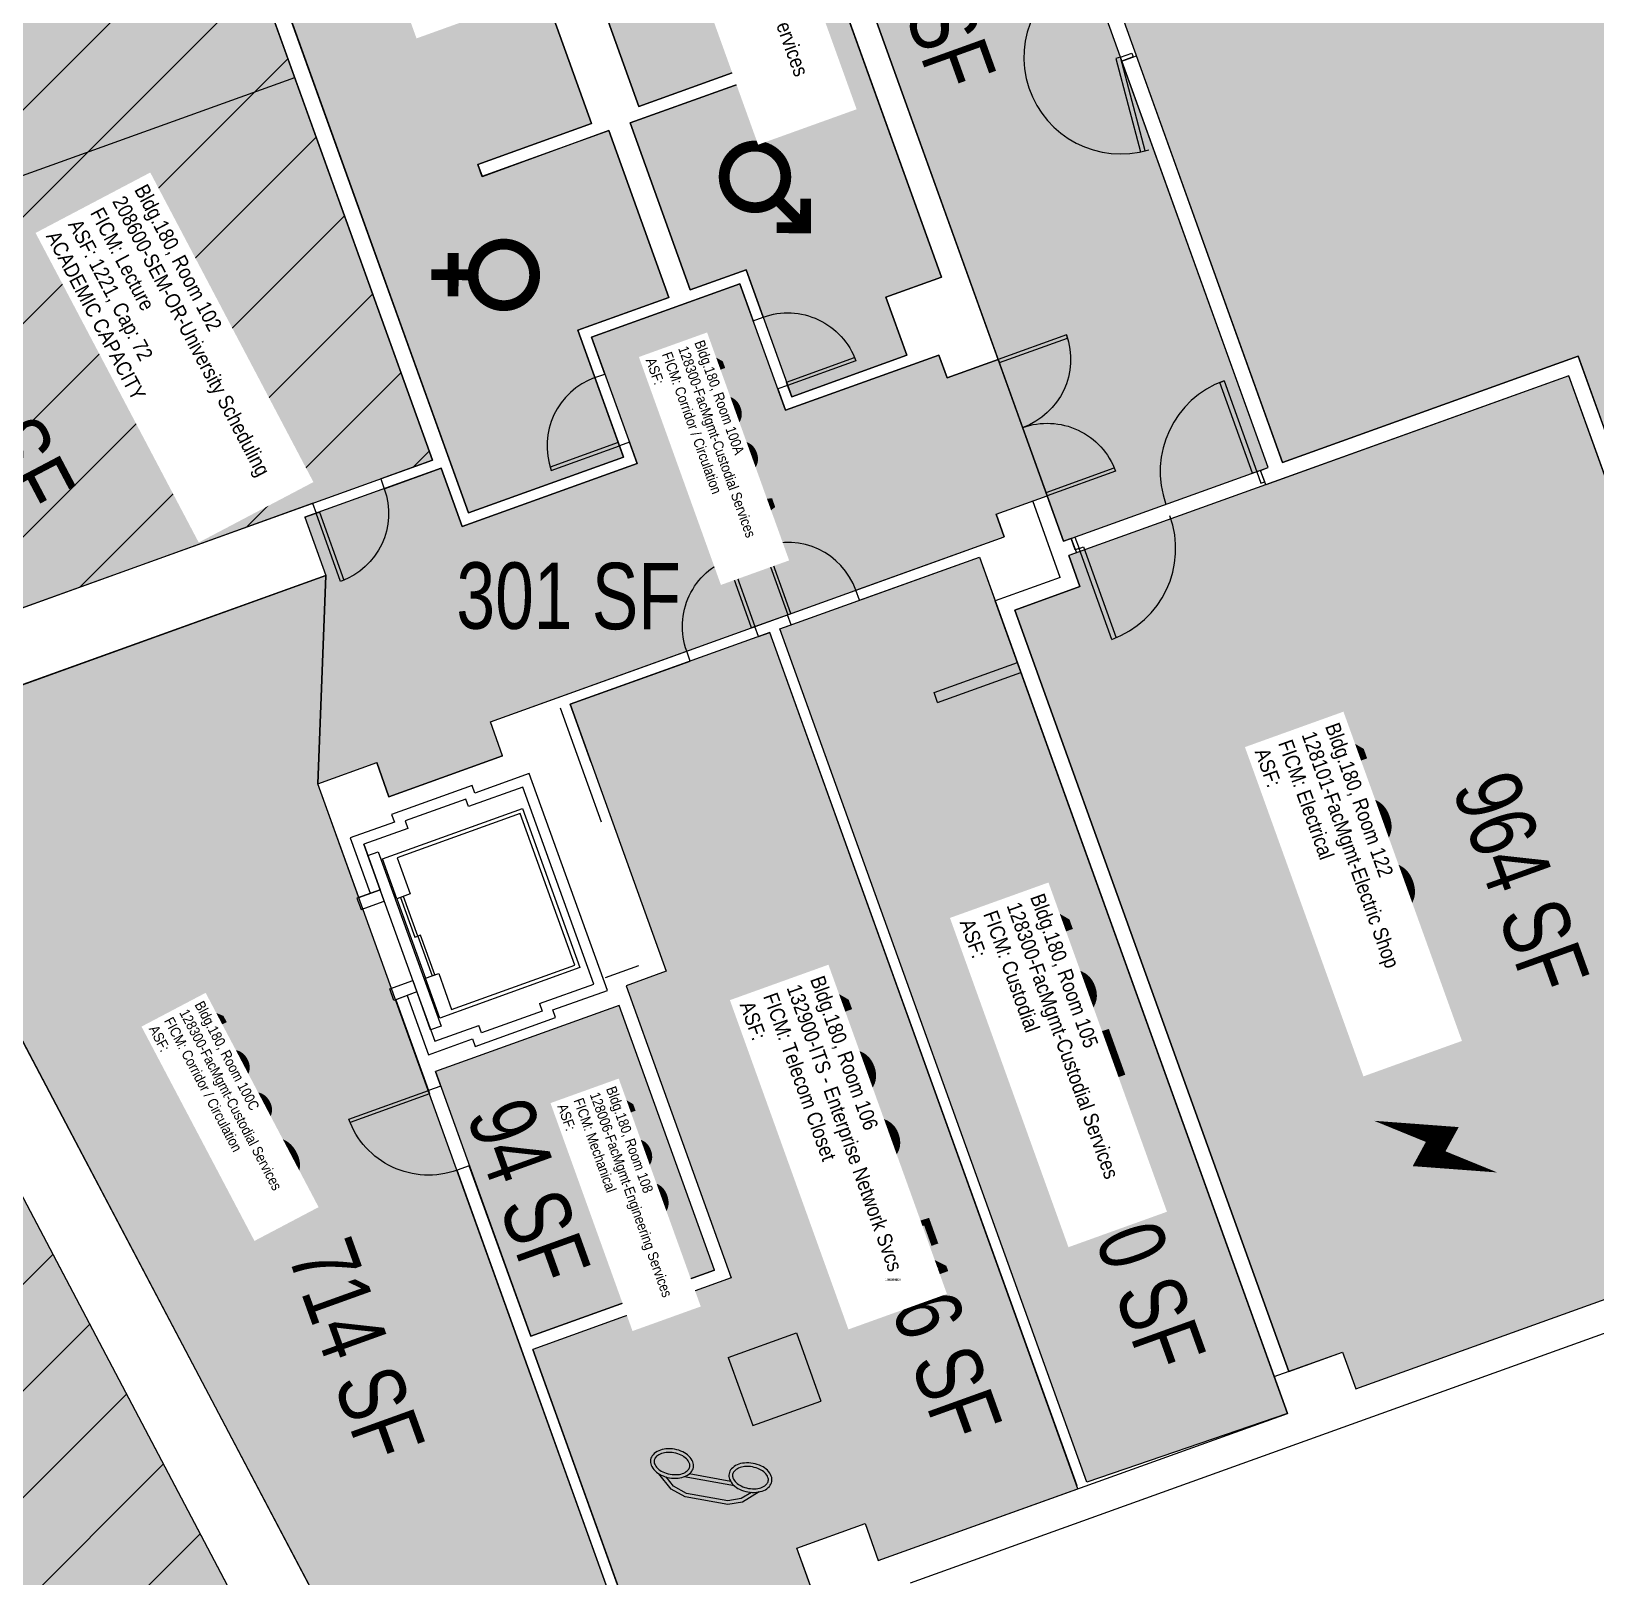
# Model space of a CAD drawing. Header units: inches. Extents: x 69211881 to 69215071, y 27675419 to 27678807.
# Drawn here: x 69213156 to 69213933, y 27676813 to 27677580 of the extents above; entities that cross this region are included whole.
import ezdxf
from ezdxf.enums import TextEntityAlignment as Align

# ---------------------------------------------------------------- set-up
doc = ezdxf.new("R2010")
doc.units = ezdxf.units.IN
doc.header["$LTSCALE"] = 0.25
doc.header["$MEASUREMENT"] = 0
doc.layers.get('0').update_dxf_attribs({"linetype": 'CONTINUOUS'})
for name, color, linetype in [('A-DOOR', 2, 'CONTINUOUS'), ('A-FLOR', 3, 'CONTINUOUS'), ('A-GLAZ', 1, 'CONTINUOUS'), ('A-IDEN-ICON', 4, 'CONTINUOUS'), ('A-IDEN-RNUM', 7, 'CONTINUOUS'), ('A-IDEN-SNUM', 4, 'CONTINUOUS'), ('A-IDEN-VNUM', 4, 'CONTINUOUS'), ('A-WALL', 5, 'CONTINUOUS'), ('AREA-ASSIGN', 7, 'CONTINUOUS'), ('AREA-GROSS', 1, 'CONTINUOUS'), ('AREA-TEXT', 3, 'CONTINUOUS'), ('Rooms-Capacity', 4, 'CONTINUOUS'), ('Rooms-Category-Color', 7, 'CONTINUOUS'), ('Rooms-College-Color', 7, 'CONTINUOUS'), ('Rooms-Department-Color', 7, 'CONTINUOUS'), ('Rooms-Division-Color', 7, 'CONTINUOUS'), ('Rooms-Information', 7, 'CONTINUOUS')]:
    doc.layers.add(name, color=color, linetype=linetype)
doc.styles.add('CP_AREA', font='arial.ttf', dxfattribs={"height": 15})
doc.styles.add('CP_ROOMSNUMBER', font='arial.ttf', dxfattribs={"height": 1})
doc.styles.add('CP_ROOMVNUMBER', font='arial.ttf', dxfattribs={"width": 0.85, "height": 0.075})
pattern_1 = [(45, (0, 0), (-26.516504294, 26.516504294), [])]

# ---------------------------------------------------------------- blocks, each defined once
blk = doc.blocks.new('Z08D36')
at = {"linetype": 'Continuous', "lineweight": -3}
blk.add_lwpolyline([(-18, 0), (-16.25, 0), (-16.25, 36), (-18, 36)], close=True, dxfattribs=at)
blk.add_arc((-18, 0), 36, 0, 90)
blk = doc.blocks.new('door-30')
blk.add_lwpolyline([(0, 0), (1.75, 0), (1.75, 36), (0, 36)], close=True)
blk.add_arc((0, 0), 36, 0, 90)
blk = doc.blocks.new('Z08DD72')
at = {"linetype": 'Continuous', "lineweight": -3}
for points in [[(-36, 0), (-34.25, 0), (-34.25, 36), (-36, 36)], [(36, 0), (34.25, 0), (34.25, 36), (36, 36)]]:
    blk.add_lwpolyline(points, close=True, dxfattribs=at)
for centre, start, end in [((-36, 0), 0, 90), ((36, 0), 90, 180)]:
    blk.add_arc(centre, 36, start, end)
blk = doc.blocks.new('Z08D42')
at = {"linetype": 'Continuous', "lineweight": -3}
blk.add_lwpolyline([(-21, 0), (-19.25, 0), (-19.25, 42), (-21, 42)], close=True, dxfattribs=at)
blk.add_arc((-21, 0), 42, 360, 90)
blk = doc.blocks.new('CPWOMEN')
at = {"const_width": 0.015}
blk.add_lwpolyline([(-0.0375, 0, 1), (0.0475, 0, 1)], format="xyb", close=True, dxfattribs=at)
for points in [[(0.005, -0.04), (0.005, -0.1)], [(-0.025, -0.07), (0.035, -0.07)]]:
    blk.add_lwpolyline(points, dxfattribs=at)
blk = doc.blocks.new('CPMEN')
at = {"const_width": 0.015}
for points in [[(0.055, 0.01), (0.055, 0.05), (0.015, 0.05)], [(0.0151, 0.0101), (0.055, 0.05)]]:
    blk.add_lwpolyline(points, dxfattribs=at)
blk.add_lwpolyline([(-0.0575, -0.02, 1), (0.0275, -0.02, 1)], format="xyb", close=True, dxfattribs=at)
blk = doc.blocks.new('CPELECT')
blk.add_lwpolyline([(0.0623, 0.0629, 0, 0.03, 0), (0.0105, -0.0168, 0.03, 0.03, 0), (-0.0105, 0.0068, 0.03, 0, 0), (-0.0623, -0.0729, 0.03, 0, 0)], format="xyseb")
blk = doc.blocks.new('CPPHONE')
for p, q in [((0.0096, 0.0252), (-0.0196, -0.0252)), ((0.0169, 0.0279), (-0.0182, -0.0329))]:
    blk.add_line(p, q)
for points in [[(0.0288, 0.0786, 0.139889), (0.0216, 0.0804, 0.107118), (0.0122, 0.0781, 0.079812), (0.0039, 0.0722, 0.067459), (-0.0035, 0.0626, 0.067459), (-0.008, 0.0515, 0.079812), (-0.009, 0.0413, 0.107118), (-0.0064, 0.032, 0.139889), (-0.0012, 0.0267, 0.139889), (0.0061, 0.0248, 0.107118), (0.0155, 0.0272, 0.079812), (0.0238, 0.0331, 0.067459), (0.0312, 0.0426, 0.067459), (0.0357, 0.0538, 0.079812), (0.0367, 0.0639, 0.107118), (0.034, 0.0732, 0.139889)], [(0.0263, 0.0743, 0.139889), (0.0218, 0.0754, 0.107118), (0.0144, 0.0736, 0.079812), (0.0074, 0.0686, 0.067459), (0.0008, 0.0601, 0.067459), (-0.0032, 0.0502, 0.079812), (-0.004, 0.0417, 0.107118), (-0.0019, 0.0344, 0.139889), (0.0013, 0.031, 0.139889), (0.0059, 0.0298, 0.107118), (0.0133, 0.0317, 0.079812), (0.0203, 0.0367, 0.067459), (0.0268, 0.0451, 0.067459), (0.0309, 0.055, 0.079812), (0.0317, 0.0636, 0.107118), (0.0296, 0.0709, 0.139889)], [(-0.0262, -0.0167, 0.139889), (-0.0334, -0.0148, 0.107118), (-0.0428, -0.0172, 0.079812), (-0.0511, -0.0231, 0.067459), (-0.0585, -0.0326, 0.067459), (-0.063, -0.0438, 0.079812), (-0.064, -0.0539, 0.107118), (-0.0614, -0.0632, 0.139889), (-0.0562, -0.0686, 0.139889), (-0.0489, -0.0704, 0.107118), (-0.0395, -0.0681, 0.079812), (-0.0312, -0.0622, 0.067459), (-0.0238, -0.0526, 0.067459), (-0.0193, -0.0415, 0.079812), (-0.0183, -0.0313, 0.107118), (-0.021, -0.022, 0.139889)], [(-0.0287, -0.021, 0.139889), (-0.0332, -0.0198, 0.107118), (-0.0406, -0.0217, 0.079812), (-0.0476, -0.0267, 0.067459), (-0.0542, -0.0351, 0.067459), (-0.0582, -0.045, 0.079812), (-0.059, -0.0536, 0.107118), (-0.0569, -0.0609, 0.139889), (-0.0537, -0.0643, 0.139889), (-0.0491, -0.0654, 0.107118), (-0.0417, -0.0636, 0.079812), (-0.0347, -0.0586, 0.067459), (-0.0282, -0.0501, 0.067459), (-0.0241, -0.0402, 0.079812), (-0.0233, -0.0317, 0.107118), (-0.0254, -0.0244, 0.139889)]]:
    blk.add_lwpolyline(points, format="xyb", close=True)
for points in [[(0.0364, 0.0572), (0.0417, 0.0308), (0.0382, 0.0108), (0.0082, -0.0411), (-0.0083, -0.0558), (-0.0338, -0.0645)], [(0.0334, 0.047), (0.0366, 0.0307), (0.0334, 0.0126), (0.0043, -0.0379), (-0.0109, -0.0514), (-0.0265, -0.0567)]]:
    blk.add_lwpolyline(points)

msp = doc.modelspace()

# ---------------------------------------------------------------- hatches: boundary and pattern name
at = {"layer": 'Rooms-Capacity'}
h = msp.add_hatch(dxfattribs=at)
h.set_pattern_fill('ANSI31', color=256, scale=300, style=0)
h.set_pattern_definition(pattern_1)
h.paths.add_polyline_path([(69213117.36, 27677728.53), (69213122.29, 27677714.83), (69213087.12, 27677702.18), (69213082.19, 27677715.88), (69213013.21, 27677691.05), (69213010.5, 27677698.58), (69212980.39, 27677687.75), (69212983.1, 27677680.22), (69212843.84, 27677630.11), (69212841.13, 27677637.65), (69212816.67, 27677628.84), (69212961.77, 27677225.52), (69213355.67, 27677367.24), (69213210.57, 27677770.56), (69213183.64, 27677760.87), (69213186.35, 27677753.35)])
h = msp.add_hatch(dxfattribs=at)
h.set_pattern_fill('ANSI31', color=256, scale=300, style=0)
h.set_pattern_definition(pattern_1)
edge = h.paths.add_edge_path()
edge.add_line((69212722.86, 27676753.76), (69212861.38, 27676577.79))
edge.add_line((69212861.38, 27676577.79), (69212961.08, 27676630.33))
edge.add_line((69212961.08, 27676630.33), (69212975.41, 27676603.13))
edge.add_line((69212975.41, 27676603.13), (69213190.46, 27676716.44))
edge.add_line((69213190.46, 27676716.44), (69213203.33, 27676757.98))
edge.add_line((69213203.33, 27676757.98), (69213263.64, 27676789.77))
edge.add_line((69213263.64, 27676789.77), (69213113.59, 27677074.52))
edge.add_line((69213113.59, 27677074.52), (69213053.27, 27677042.74))
edge.add_line((69213053.27, 27677042.74), (69213015.36, 27677054.49))
edge.add_arc((69213530.68, 27676260.63), 946.45, 122.98904, 148.59833)
at = {"layer": 'Rooms-Category-Color', "true_color": 0xadadad}
for points in [[(69213668.76, 27677669.72), (69213777.99, 27677366.14), (69213924.77, 27677418.95), (69214034.84, 27677113.02), (69214129.28, 27677147), (69214140.23, 27677116.59), (69214353.61, 27677193.3), (69214193.32, 27677638.84), (69214301.76, 27677677.86), (69214292.28, 27677704.2), (69214326.15, 27677716.39), (69214335.63, 27677690.04), (69214686.61, 27677816.32), (69214652.59, 27677910.88), (69214623.42, 27677900.39), (69214611.23, 27677934.26), (69214640.4, 27677944.76), (69214575.19, 27678126.01), (69214546.02, 27678115.51), (69214532.35, 27678153.5), (69214431.2, 27678117.11), (69214397.77, 27678210.03), (69214177.12, 27678130.65), (69214190.07, 27678094.66), (69214156.19, 27678082.47), (69214143.24, 27678118.46), (69213922.59, 27678039.07), (69213955.98, 27677946.21), (69213854.84, 27677909.82), (69213868.53, 27677871.77), (69213841.83, 27677862.17), (69213883.3, 27677746.9)], [(69213669.19, 27677327), (69213770.81, 27677363.56), (69213579.88, 27677894.26), (69213478.25, 27677857.7)], [(69213378.26, 27677514.19), (69213434.72, 27677534.5), (69213333.67, 27677815.38), (69213218.1, 27677773.27), (69213373.61, 27677341.02), (69213450.65, 27677368.73), (69213427.97, 27677431.78), (69213473.14, 27677448.03), (69213443.3, 27677530.95), (69213380.46, 27677508.07)], [(69213506.45, 27677742.04), (69213400.36, 27677703.87), (69213458.24, 27677542.97), (69213514.7, 27677563.28), (69213516.82, 27677557.4), (69213453.89, 27677534.76), (69213483.72, 27677451.84), (69213511.48, 27677461.82), (69213534.16, 27677398.78), (69213591.33, 27677419.34), (69213580.92, 27677448.28), (69213608.56, 27677458.22)], [(69213661.06, 27677349.58), (69213636.69, 27677417.33), (69213611.28, 27677408.19), (69213607.22, 27677419.48), (69213531, 27677392.06), (69213508.4, 27677454.87), (69213434.77, 27677428.38), (69213457.37, 27677365.57), (69213370.45, 27677334.3), (69213360.04, 27677363.23), (69213292.29, 27677338.86), (69213302.7, 27677309.92), (69213298.85, 27677206.52), (69213328.03, 27677217.01), (69213334.12, 27677200.07), (69213390.58, 27677220.38), (69213384.48, 27677237.32), (69213639.72, 27677329.15), (69213635.65, 27677340.44)], [(69213671.77, 27677319.82), (69213677.31, 27677304.42), (69213644.96, 27677292.78), (69213781.02, 27676914.6), (69213807.72, 27676924.21), (69213814.29, 27676905.93), (69214136.1, 27677021.71), (69214129.5, 27677040.06), (69214147.98, 27677046.71), (69214126.08, 27677107.59), (69214107.6, 27677100.94), (69214097.99, 27677127.64), (69214030.24, 27677103.27), (69213920.18, 27677409.19)], [(69213627.38, 27677319.13), (69213780.42, 27676893.75), (69213680.79, 27676859.54), (69213528.27, 27677283.47)], [(69213041.7, 27677216.02), (69213129, 27677122.49), (69213312.27, 27676774.7), (69213357.03, 27676689.77), (69213371.36, 27676662.57), (69213435.06, 27676696.13), (69213420.72, 27676723.34), (69213464.41, 27676746.35), (69213298.85, 27677206.52), (69213302.7, 27677309.92)], [(69213474.91, 27676732.67), (69213583.06, 27676789.67), (69213578.11, 27676803.43), (69213548.89, 27676792.91), (69213536.7, 27676826.78), (69213570.57, 27676838.97), (69213577.17, 27676820.62), (69213676.33, 27676856.33), (69213523.29, 27677281.68), (69213424.13, 27677246.01), (69213471.87, 27677113.33), (69213451.88, 27677106.14), (69213504.1, 27676961), (69213405.52, 27676925.54)], [(69213448.47, 27677096.42), (69213357.19, 27677063.58), (69213404.5, 27676932.08), (69213495.78, 27676964.92)]]:
    msp.add_hatch(color=253, dxfattribs=at).paths.add_polyline_path(points)
at = {"layer": 'Rooms-Category-Color', "true_color": 0xffff64}
msp.add_hatch(color=51, dxfattribs=at).paths.add_polyline_path([(69213117.36, 27677728.53), (69213122.29, 27677714.83), (69213087.12, 27677702.18), (69213082.19, 27677715.88), (69213013.21, 27677691.05), (69213010.5, 27677698.58), (69212980.39, 27677687.75), (69212983.1, 27677680.22), (69212843.84, 27677630.11), (69212841.13, 27677637.65), (69212816.67, 27677628.84), (69212961.77, 27677225.52), (69213355.67, 27677367.24), (69213210.57, 27677770.56), (69213183.64, 27677760.87), (69213186.35, 27677753.35)])
h = msp.add_hatch(color=51, dxfattribs=at)
edge = h.paths.add_edge_path()
edge.add_line((69212722.86, 27676753.76), (69212861.38, 27676577.79))
edge.add_line((69212861.38, 27676577.79), (69212961.08, 27676630.33))
edge.add_line((69212961.08, 27676630.33), (69212975.41, 27676603.13))
edge.add_line((69212975.41, 27676603.13), (69213190.46, 27676716.44))
edge.add_line((69213190.46, 27676716.44), (69213203.33, 27676757.98))
edge.add_line((69213203.33, 27676757.98), (69213263.64, 27676789.77))
edge.add_line((69213263.64, 27676789.77), (69213113.59, 27677074.52))
edge.add_line((69213113.59, 27677074.52), (69213053.27, 27677042.74))
edge.add_line((69213053.27, 27677042.74), (69213015.36, 27677054.49))
edge.add_arc((69213530.68, 27676260.63), 946.45, 122.98904, 148.59833)
at = {"layer": 'Rooms-College-Color', "true_color": 0xadadad}
for points in [[(69213668.76, 27677669.72), (69213777.99, 27677366.14), (69213924.77, 27677418.95), (69214034.84, 27677113.02), (69214129.28, 27677147), (69214140.23, 27677116.59), (69214353.61, 27677193.3), (69214193.32, 27677638.84), (69214301.76, 27677677.86), (69214292.28, 27677704.2), (69214326.15, 27677716.39), (69214335.63, 27677690.04), (69214686.61, 27677816.32), (69214652.59, 27677910.88), (69214623.42, 27677900.39), (69214611.23, 27677934.26), (69214640.4, 27677944.76), (69214575.19, 27678126.01), (69214546.02, 27678115.51), (69214532.35, 27678153.5), (69214431.2, 27678117.11), (69214397.77, 27678210.03), (69214177.12, 27678130.65), (69214190.07, 27678094.66), (69214156.19, 27678082.47), (69214143.24, 27678118.46), (69213922.59, 27678039.07), (69213955.98, 27677946.21), (69213854.84, 27677909.82), (69213868.53, 27677871.77), (69213841.83, 27677862.17), (69213883.3, 27677746.9)], [(69213669.19, 27677327), (69213770.81, 27677363.56), (69213579.88, 27677894.26), (69213478.25, 27677857.7)], [(69213378.26, 27677514.19), (69213434.72, 27677534.5), (69213333.67, 27677815.38), (69213218.1, 27677773.27), (69213373.61, 27677341.02), (69213450.65, 27677368.73), (69213427.97, 27677431.78), (69213473.14, 27677448.03), (69213443.3, 27677530.95), (69213380.46, 27677508.07)], [(69213506.45, 27677742.04), (69213400.36, 27677703.87), (69213458.24, 27677542.97), (69213514.7, 27677563.28), (69213516.82, 27677557.4), (69213453.89, 27677534.76), (69213483.72, 27677451.84), (69213511.48, 27677461.82), (69213534.16, 27677398.78), (69213591.33, 27677419.34), (69213580.92, 27677448.28), (69213608.56, 27677458.22)], [(69213661.06, 27677349.58), (69213636.69, 27677417.33), (69213611.28, 27677408.19), (69213607.22, 27677419.48), (69213531, 27677392.06), (69213508.4, 27677454.87), (69213434.77, 27677428.38), (69213457.37, 27677365.57), (69213370.45, 27677334.3), (69213360.04, 27677363.23), (69213292.29, 27677338.86), (69213302.7, 27677309.92), (69213298.85, 27677206.52), (69213328.03, 27677217.01), (69213334.12, 27677200.07), (69213390.58, 27677220.38), (69213384.48, 27677237.32), (69213639.72, 27677329.15), (69213635.65, 27677340.44)], [(69213671.77, 27677319.82), (69213677.31, 27677304.42), (69213644.96, 27677292.78), (69213781.02, 27676914.6), (69213807.72, 27676924.21), (69213814.29, 27676905.93), (69214136.1, 27677021.71), (69214129.5, 27677040.06), (69214147.98, 27677046.71), (69214126.08, 27677107.59), (69214107.6, 27677100.94), (69214097.99, 27677127.64), (69214030.24, 27677103.27), (69213920.18, 27677409.19)], [(69213627.38, 27677319.13), (69213780.42, 27676893.75), (69213680.79, 27676859.54), (69213528.27, 27677283.47)], [(69213041.7, 27677216.02), (69213129, 27677122.49), (69213312.27, 27676774.7), (69213357.03, 27676689.77), (69213371.36, 27676662.57), (69213435.06, 27676696.13), (69213420.72, 27676723.34), (69213464.41, 27676746.35), (69213298.85, 27677206.52), (69213302.7, 27677309.92)], [(69213474.91, 27676732.67), (69213583.06, 27676789.67), (69213578.11, 27676803.43), (69213548.89, 27676792.91), (69213536.7, 27676826.78), (69213570.57, 27676838.97), (69213577.17, 27676820.62), (69213676.33, 27676856.33), (69213523.29, 27677281.68), (69213424.13, 27677246.01), (69213471.87, 27677113.33), (69213451.88, 27677106.14), (69213504.1, 27676961), (69213405.52, 27676925.54)], [(69213448.47, 27677096.42), (69213357.19, 27677063.58), (69213404.5, 27676932.08), (69213495.78, 27676964.92)]]:
    msp.add_hatch(color=253, dxfattribs=at).paths.add_polyline_path(points)
at = {"layer": 'Rooms-College-Color', "true_color": 0xffff64}
msp.add_hatch(color=51, dxfattribs=at).paths.add_polyline_path([(69213117.36, 27677728.53), (69213122.29, 27677714.83), (69213087.12, 27677702.18), (69213082.19, 27677715.88), (69213013.21, 27677691.05), (69213010.5, 27677698.58), (69212980.39, 27677687.75), (69212983.1, 27677680.22), (69212843.84, 27677630.11), (69212841.13, 27677637.65), (69212816.67, 27677628.84), (69212961.77, 27677225.52), (69213355.67, 27677367.24), (69213210.57, 27677770.56), (69213183.64, 27677760.87), (69213186.35, 27677753.35)])
h = msp.add_hatch(color=51, dxfattribs=at)
edge = h.paths.add_edge_path()
edge.add_line((69212722.86, 27676753.76), (69212861.38, 27676577.79))
edge.add_line((69212861.38, 27676577.79), (69212961.08, 27676630.33))
edge.add_line((69212961.08, 27676630.33), (69212975.41, 27676603.13))
edge.add_line((69212975.41, 27676603.13), (69213190.46, 27676716.44))
edge.add_line((69213190.46, 27676716.44), (69213203.33, 27676757.98))
edge.add_line((69213203.33, 27676757.98), (69213263.64, 27676789.77))
edge.add_line((69213263.64, 27676789.77), (69213113.59, 27677074.52))
edge.add_line((69213113.59, 27677074.52), (69213053.27, 27677042.74))
edge.add_line((69213053.27, 27677042.74), (69213015.36, 27677054.49))
edge.add_arc((69213530.68, 27676260.63), 946.45, 122.98904, 148.59833)
at = {"layer": 'Rooms-Department-Color', "true_color": 0xacacac}
for points in [[(69213668.76, 27677669.72), (69213777.99, 27677366.14), (69213924.77, 27677418.95), (69214034.84, 27677113.02), (69214129.28, 27677147), (69214140.23, 27677116.59), (69214353.61, 27677193.3), (69214193.32, 27677638.84), (69214301.76, 27677677.86), (69214292.28, 27677704.2), (69214326.15, 27677716.39), (69214335.63, 27677690.04), (69214686.61, 27677816.32), (69214652.59, 27677910.88), (69214623.42, 27677900.39), (69214611.23, 27677934.26), (69214640.4, 27677944.76), (69214575.19, 27678126.01), (69214546.02, 27678115.51), (69214532.35, 27678153.5), (69214431.2, 27678117.11), (69214397.77, 27678210.03), (69214177.12, 27678130.65), (69214190.07, 27678094.66), (69214156.19, 27678082.47), (69214143.24, 27678118.46), (69213922.59, 27678039.07), (69213955.98, 27677946.21), (69213854.84, 27677909.82), (69213868.53, 27677871.77), (69213841.83, 27677862.17), (69213883.3, 27677746.9)], [(69213669.19, 27677327), (69213770.81, 27677363.56), (69213579.88, 27677894.26), (69213478.25, 27677857.7)], [(69213378.26, 27677514.19), (69213434.72, 27677534.5), (69213333.67, 27677815.38), (69213218.1, 27677773.27), (69213373.61, 27677341.02), (69213450.65, 27677368.73), (69213427.97, 27677431.78), (69213473.14, 27677448.03), (69213443.3, 27677530.95), (69213380.46, 27677508.07)], [(69213506.45, 27677742.04), (69213400.36, 27677703.87), (69213458.24, 27677542.97), (69213514.7, 27677563.28), (69213516.82, 27677557.4), (69213453.89, 27677534.76), (69213483.72, 27677451.84), (69213511.48, 27677461.82), (69213534.16, 27677398.78), (69213591.33, 27677419.34), (69213580.92, 27677448.28), (69213608.56, 27677458.22)], [(69213661.06, 27677349.58), (69213636.69, 27677417.33), (69213611.28, 27677408.19), (69213607.22, 27677419.48), (69213531, 27677392.06), (69213508.4, 27677454.87), (69213434.77, 27677428.38), (69213457.37, 27677365.57), (69213370.45, 27677334.3), (69213360.04, 27677363.23), (69213292.29, 27677338.86), (69213302.7, 27677309.92), (69213298.85, 27677206.52), (69213328.03, 27677217.01), (69213334.12, 27677200.07), (69213390.58, 27677220.38), (69213384.48, 27677237.32), (69213639.72, 27677329.15), (69213635.65, 27677340.44)], [(69213671.77, 27677319.82), (69213677.31, 27677304.42), (69213644.96, 27677292.78), (69213781.02, 27676914.6), (69213807.72, 27676924.21), (69213814.29, 27676905.93), (69214136.1, 27677021.71), (69214129.5, 27677040.06), (69214147.98, 27677046.71), (69214126.08, 27677107.59), (69214107.6, 27677100.94), (69214097.99, 27677127.64), (69214030.24, 27677103.27), (69213920.18, 27677409.19)], [(69213627.38, 27677319.13), (69213780.42, 27676893.75), (69213680.79, 27676859.54), (69213528.27, 27677283.47)], [(69213041.7, 27677216.02), (69213129, 27677122.49), (69213312.27, 27676774.7), (69213357.03, 27676689.77), (69213371.36, 27676662.57), (69213435.06, 27676696.13), (69213420.72, 27676723.34), (69213464.41, 27676746.35), (69213298.85, 27677206.52), (69213302.7, 27677309.92)], [(69213474.91, 27676732.67), (69213583.06, 27676789.67), (69213578.11, 27676803.43), (69213548.89, 27676792.91), (69213536.7, 27676826.78), (69213570.57, 27676838.97), (69213577.17, 27676820.62), (69213676.33, 27676856.33), (69213523.29, 27677281.68), (69213424.13, 27677246.01), (69213471.87, 27677113.33), (69213451.88, 27677106.14), (69213504.1, 27676961), (69213405.52, 27676925.54)], [(69213448.47, 27677096.42), (69213357.19, 27677063.58), (69213404.5, 27676932.08), (69213495.78, 27676964.92)]]:
    msp.add_hatch(color=253, dxfattribs=at).paths.add_polyline_path(points)
at = {"layer": 'Rooms-Department-Color', "true_color": 0x003fff}
msp.add_hatch(color=160, dxfattribs=at).paths.add_polyline_path([(69213117.36, 27677728.53), (69213122.29, 27677714.83), (69213087.12, 27677702.18), (69213082.19, 27677715.88), (69213013.21, 27677691.05), (69213010.5, 27677698.58), (69212980.39, 27677687.75), (69212983.1, 27677680.22), (69212843.84, 27677630.11), (69212841.13, 27677637.65), (69212816.67, 27677628.84), (69212961.77, 27677225.52), (69213355.67, 27677367.24), (69213210.57, 27677770.56), (69213183.64, 27677760.87), (69213186.35, 27677753.35)])
h = msp.add_hatch(color=160, dxfattribs=at)
edge = h.paths.add_edge_path()
edge.add_line((69212722.86, 27676753.76), (69212861.38, 27676577.79))
edge.add_line((69212861.38, 27676577.79), (69212961.08, 27676630.33))
edge.add_line((69212961.08, 27676630.33), (69212975.41, 27676603.13))
edge.add_line((69212975.41, 27676603.13), (69213190.46, 27676716.44))
edge.add_line((69213190.46, 27676716.44), (69213203.33, 27676757.98))
edge.add_line((69213203.33, 27676757.98), (69213263.64, 27676789.77))
edge.add_line((69213263.64, 27676789.77), (69213113.59, 27677074.52))
edge.add_line((69213113.59, 27677074.52), (69213053.27, 27677042.74))
edge.add_line((69213053.27, 27677042.74), (69213015.36, 27677054.49))
edge.add_arc((69213530.68, 27676260.63), 946.45, 122.98904, 148.59833)
at = {"layer": 'Rooms-Division-Color', "true_color": 0xadadad}
for points in [[(69213668.76, 27677669.72), (69213777.99, 27677366.14), (69213924.77, 27677418.95), (69214034.84, 27677113.02), (69214129.28, 27677147), (69214140.23, 27677116.59), (69214353.61, 27677193.3), (69214193.32, 27677638.84), (69214301.76, 27677677.86), (69214292.28, 27677704.2), (69214326.15, 27677716.39), (69214335.63, 27677690.04), (69214686.61, 27677816.32), (69214652.59, 27677910.88), (69214623.42, 27677900.39), (69214611.23, 27677934.26), (69214640.4, 27677944.76), (69214575.19, 27678126.01), (69214546.02, 27678115.51), (69214532.35, 27678153.5), (69214431.2, 27678117.11), (69214397.77, 27678210.03), (69214177.12, 27678130.65), (69214190.07, 27678094.66), (69214156.19, 27678082.47), (69214143.24, 27678118.46), (69213922.59, 27678039.07), (69213955.98, 27677946.21), (69213854.84, 27677909.82), (69213868.53, 27677871.77), (69213841.83, 27677862.17), (69213883.3, 27677746.9)], [(69213669.19, 27677327), (69213770.81, 27677363.56), (69213579.88, 27677894.26), (69213478.25, 27677857.7)], [(69213378.26, 27677514.19), (69213434.72, 27677534.5), (69213333.67, 27677815.38), (69213218.1, 27677773.27), (69213373.61, 27677341.02), (69213450.65, 27677368.73), (69213427.97, 27677431.78), (69213473.14, 27677448.03), (69213443.3, 27677530.95), (69213380.46, 27677508.07)], [(69213506.45, 27677742.04), (69213400.36, 27677703.87), (69213458.24, 27677542.97), (69213514.7, 27677563.28), (69213516.82, 27677557.4), (69213453.89, 27677534.76), (69213483.72, 27677451.84), (69213511.48, 27677461.82), (69213534.16, 27677398.78), (69213591.33, 27677419.34), (69213580.92, 27677448.28), (69213608.56, 27677458.22)], [(69213661.06, 27677349.58), (69213636.69, 27677417.33), (69213611.28, 27677408.19), (69213607.22, 27677419.48), (69213531, 27677392.06), (69213508.4, 27677454.87), (69213434.77, 27677428.38), (69213457.37, 27677365.57), (69213370.45, 27677334.3), (69213360.04, 27677363.23), (69213292.29, 27677338.86), (69213302.7, 27677309.92), (69213298.85, 27677206.52), (69213328.03, 27677217.01), (69213334.12, 27677200.07), (69213390.58, 27677220.38), (69213384.48, 27677237.32), (69213639.72, 27677329.15), (69213635.65, 27677340.44)], [(69213671.77, 27677319.82), (69213677.31, 27677304.42), (69213644.96, 27677292.78), (69213781.02, 27676914.6), (69213807.72, 27676924.21), (69213814.29, 27676905.93), (69214136.1, 27677021.71), (69214129.5, 27677040.06), (69214147.98, 27677046.71), (69214126.08, 27677107.59), (69214107.6, 27677100.94), (69214097.99, 27677127.64), (69214030.24, 27677103.27), (69213920.18, 27677409.19)], [(69213627.38, 27677319.13), (69213780.42, 27676893.75), (69213680.79, 27676859.54), (69213528.27, 27677283.47)], [(69213041.7, 27677216.02), (69213129, 27677122.49), (69213312.27, 27676774.7), (69213357.03, 27676689.77), (69213371.36, 27676662.57), (69213435.06, 27676696.13), (69213420.72, 27676723.34), (69213464.41, 27676746.35), (69213298.85, 27677206.52), (69213302.7, 27677309.92)], [(69213474.91, 27676732.67), (69213583.06, 27676789.67), (69213578.11, 27676803.43), (69213548.89, 27676792.91), (69213536.7, 27676826.78), (69213570.57, 27676838.97), (69213577.17, 27676820.62), (69213676.33, 27676856.33), (69213523.29, 27677281.68), (69213424.13, 27677246.01), (69213471.87, 27677113.33), (69213451.88, 27677106.14), (69213504.1, 27676961), (69213405.52, 27676925.54)], [(69213448.47, 27677096.42), (69213357.19, 27677063.58), (69213404.5, 27676932.08), (69213495.78, 27676964.92)]]:
    msp.add_hatch(color=253, dxfattribs=at).paths.add_polyline_path(points)
at = {"layer": 'Rooms-Division-Color', "true_color": 0x003fff}
msp.add_hatch(color=160, dxfattribs=at).paths.add_polyline_path([(69213117.36, 27677728.53), (69213122.29, 27677714.83), (69213087.12, 27677702.18), (69213082.19, 27677715.88), (69213013.21, 27677691.05), (69213010.5, 27677698.58), (69212980.39, 27677687.75), (69212983.1, 27677680.22), (69212843.84, 27677630.11), (69212841.13, 27677637.65), (69212816.67, 27677628.84), (69212961.77, 27677225.52), (69213355.67, 27677367.24), (69213210.57, 27677770.56), (69213183.64, 27677760.87), (69213186.35, 27677753.35)])
h = msp.add_hatch(color=160, dxfattribs=at)
edge = h.paths.add_edge_path()
edge.add_line((69212722.86, 27676753.76), (69212861.38, 27676577.79))
edge.add_line((69212861.38, 27676577.79), (69212961.08, 27676630.33))
edge.add_line((69212961.08, 27676630.33), (69212975.41, 27676603.13))
edge.add_line((69212975.41, 27676603.13), (69213190.46, 27676716.44))
edge.add_line((69213190.46, 27676716.44), (69213203.33, 27676757.98))
edge.add_line((69213203.33, 27676757.98), (69213263.64, 27676789.77))
edge.add_line((69213263.64, 27676789.77), (69213113.59, 27677074.52))
edge.add_line((69213113.59, 27677074.52), (69213053.27, 27677042.74))
edge.add_line((69213053.27, 27677042.74), (69213015.36, 27677054.49))
edge.add_arc((69213530.68, 27676260.63), 946.45, 122.98904, 148.59833)

# ---------------------------------------------------------------- linework, layer by layer
at = {"layer": 'A-DOOR'}
for points in [[(69213709.72, 27677520.98), (69213697.47, 27677567.39), (69213695.21, 27677566.8), (69213707.46, 27677520.39)], [(69213703.11, 27677569.42), (69213703.79, 27677567.54), (69213698.14, 27677565.51), (69213697.47, 27677567.39)], [(69213748.91, 27677406.69), (69213765.16, 27677361.53), (69213762.96, 27677360.74), (69213746.71, 27677405.9)], [(69213767.19, 27677355.88), (69213769.07, 27677356.56), (69213767.04, 27677362.2), (69213765.16, 27677361.53)], [(69213676.86, 27677323.38), (69213674.97, 27677322.7), (69213672.94, 27677328.35), (69213674.83, 27677329.03)]]:
    msp.add_lwpolyline(points, close=True, dxfattribs=at)
msp.add_lwpolyline([(69213693.11, 27677278.22), (69213676.86, 27677323.38), (69213679.05, 27677324.17), (69213695.3, 27677279.01)], dxfattribs=at)
for centre, major_axis, start_param, end_param in [((69213697.47, 27677567.39), (34.07, 33.81), 1.134463, 4.227424), ((69213765.16, 27677361.53), (-33.81, 34.07), -0.436333, 1.134463), ((69213676.86, 27677323.38), (33.81, -34.07), -0.436333, 1.134463)]:
    msp.add_ellipse(centre, major_axis=major_axis, ratio=1, start_param=start_param, end_param=end_param, dxfattribs=at)
at = {"layer": 'A-FLOR'}
for p, q in [((69212893.38, 27677415.6), (69213287.29, 27677557.32)), ((69213427.97, 27677431.78), (69213450.29, 27677369.75)), ((69213338, 27677149.4), (69213352.22, 27677109.88))]:
    msp.add_line(p, q, dxfattribs=at)
for points in [[(69213344.59, 27677151.77), (69213338, 27677149.4), (69213330.89, 27677169.16), (69213400.52, 27677194.21), (69213428.96, 27677115.17), (69213359.33, 27677090.12), (69213352.22, 27677109.88), (69213358.81, 27677112.25), (69213365.24, 27677094.37), (69213426.4, 27677116.37), (69213399.32, 27677191.65), (69213338.16, 27677169.65), (69213344.59, 27677151.77)], [(69213320.26, 27677144.08), (69213331.78, 27677148.22), (69213329.75, 27677153.87), (69213318.23, 27677149.72)], [(69213341.3, 27677150.58), (69213339.89, 27677150.07), (69213346.99, 27677130.31), (69213348.41, 27677130.82)], [(69213349.82, 27677131.33), (69213348.41, 27677130.82), (69213355.51, 27677111.06), (69213356.93, 27677111.57)], [(69213334.48, 27677104.56), (69213346, 27677108.7), (69213348.03, 27677103.06), (69213336.51, 27677098.91)]]:
    msp.add_lwpolyline(points, close=True, dxfattribs=at)
msp.add_lwpolyline([(69213349.89, 27677097.88), (69213323.66, 27677170.81), (69213328.83, 27677172.67), (69213359.98, 27677086.1), (69213354.8, 27677084.24), (69213349.89, 27677097.88)], dxfattribs=at)
at = {"layer": 'A-GLAZ'}
msp.add_line((69213458, 27677116.05), (69213441.42, 27677110.09), dxfattribs=at)
for points in [[(69213419.19, 27677244.23), (69213439.59, 27677187.54)], [(69213343.09, 27677101.28), (69213353.67, 27677071.87), (69213375.55, 27677079.75), (69213376.9, 27677075.98), (69213416.89, 27677090.37), (69213415.54, 27677094.13), (69213442.59, 27677103.87), (69213403.83, 27677211.61), (69213376.78, 27677201.87), (69213375.42, 27677205.64), (69213335.43, 27677191.25), (69213336.79, 27677187.49), (69213314.91, 27677179.61), (69213324.81, 27677152.09)]]:
    msp.add_lwpolyline(points, dxfattribs=at)
at = {"layer": 'A-WALL'}
for p, q in [((69213210.24, 27677771.5), (69213355.67, 27677367.24)), ((69213373.61, 27677341.02), (69213217.93, 27677773.74)), ((69213506.45, 27677742.04), (69213608.56, 27677458.22)), ((69213698.15, 27677565.51), (69213705.32, 27677568.09)), ((69213777.99, 27677366.14), (69213705.33, 27677568.09)), ((69213770.81, 27677363.56), (69213698.15, 27677565.51)), ((69213519.94, 27677438.3), (69213511.48, 27677461.82)), ((69213434.77, 27677428.38), (69213508.4, 27677454.87)), ((69213508.4, 27677454.87), (69213515, 27677436.52)), ((69213515, 27677436.52), (69213519.94, 27677438.3)), ((69213427.97, 27677431.78), (69213436.43, 27677408.25)), ((69213441.37, 27677410.03), (69213434.77, 27677428.38)), ((69213531, 27677392.06), (69213607.22, 27677419.48)), ((69213591.33, 27677419.34), (69213534.16, 27677398.78)), ((69213607.22, 27677419.48), (69213611.28, 27677408.19)), ((69213777.99, 27677366.14), (69213758.35, 27677420.72)), ((69213924.77, 27677418.95), (69213777.99, 27677366.14)), ((69214018.59, 27677158.19), (69213924.77, 27677418.95)), ((69213611.28, 27677408.19), (69213636.69, 27677417.33)), ((69213436.43, 27677408.25), (69213441.37, 27677410.03)), ((69213532.13, 27677404.42), (69213527.19, 27677402.65)), ((69213527.19, 27677402.65), (69213531, 27677392.06)), ((69213534.16, 27677398.78), (69213532.13, 27677404.42)), ((69213920.18, 27677409.19), (69213769.62, 27677355.03)), ((69214011.41, 27677155.61), (69213920.18, 27677409.19)), ((69213453.56, 27677376.16), (69213448.62, 27677374.38)), ((69213448.62, 27677374.38), (69213450.65, 27677368.73)), ((69213457.37, 27677365.57), (69213453.56, 27677376.16)), ((69213355.67, 27677367.24), (69213330.03, 27677358.02)), ((69213370.45, 27677334.3), (69213457.37, 27677365.57)), ((69213450.65, 27677368.73), (69213373.61, 27677341.02)), ((69213330.03, 27677358.02), (69213331.81, 27677353.08)), ((69213331.81, 27677353.08), (69213360.04, 27677363.23)), ((69213360.04, 27677363.23), (69213370.45, 27677334.3)), ((69213767.04, 27677362.2), (69213770.81, 27677363.56)), ((69213769.62, 27677355.03), (69213767.04, 27677362.2)), ((69213635.65, 27677340.44), (69213661.06, 27677349.58)), ((69213669.19, 27677327), (69213661.06, 27677349.58)), ((69213023.87, 27677247.87), (69213296.16, 27677345.83)), ((69213292.29, 27677338.86), (69213297.94, 27677340.89)), ((69213296.16, 27677345.83), (69213297.94, 27677340.89)), ((69213635.65, 27677340.44), (69213639.72, 27677329.15)), ((69213667.55, 27677309.01), (69213653.88, 27677347)), ((69213292.29, 27677338.86), (69213302.7, 27677309.92)), ((69213566.01, 27677302.63), (69213639.72, 27677329.15)), ((69213672.94, 27677328.35), (69213669.19, 27677327)), ((69213672.94, 27677328.35), (69213675.52, 27677321.17)), ((69213567.79, 27677297.69), (69213627.38, 27677319.13)), ((69213627.38, 27677319.13), (69213635.21, 27677297.37)), ((69213675.52, 27677321.17), (69213671.77, 27677319.82)), ((69213677.31, 27677304.42), (69213671.77, 27677319.82)), ((69213041.7, 27677216.03), (69213302.7, 27677309.92)), ((69213567.79, 27677297.69), (69213566.01, 27677302.63)), ((69213667.55, 27677309.01), (69213635.21, 27677297.37)), ((69213644.96, 27677292.78), (69213677.31, 27677304.42)), ((69213773.85, 27676912.02), (69213635.21, 27677297.37)), ((69213515.87, 27677284.59), (69213532.14, 27677290.45)), ((69213533.92, 27677285.51), (69213532.14, 27677290.45)), ((69213781.02, 27676914.6), (69213644.96, 27677292.78)), ((69213517.65, 27677279.65), (69213515.87, 27677284.59)), ((69213517.65, 27677279.65), (69213523.29, 27677281.68)), ((69213675.91, 27676857.78), (69213523.29, 27677281.68)), ((69213528.27, 27677283.47), (69213533.92, 27677285.51)), ((69213680.79, 27676859.54), (69213528.27, 27677283.47)), ((69213384.48, 27677237.32), (69213482, 27677272.41)), ((69213483.78, 27677267.46), (69213482, 27677272.4)), ((69213424.13, 27677246.01), (69213483.77, 27677267.47)), ((69213604.84, 27677251.81), (69213646.24, 27677266.7)), ((69213606.62, 27677246.87), (69213648.02, 27677261.76)), ((69213606.62, 27677246.87), (69213604.84, 27677251.81)), ((69213434.54, 27677217.07), (69213424.13, 27677246.01)), ((69213424.13, 27677246.01), (69213471.87, 27677113.33)), ((69213390.58, 27677220.38), (69213384.48, 27677237.32)), ((69213298.85, 27677206.52), (69213328.02, 27677217.01)), ((69213334.12, 27677200.07), (69213328.03, 27677217.01)), ((69213390.58, 27677220.38), (69213334.12, 27677200.07)), ((69213319.17, 27677150.06), (69213298.85, 27677206.52)), ((69213329.75, 27677153.87), (69213321.63, 27677176.45)), ((69213319.17, 27677150.06), (69213329.75, 27677153.87)), ((69213319.17, 27677150.06), (69213329.75, 27677153.87)), ((69213312.27, 27676774.7), (69213129, 27677122.49)), ((69213471.87, 27677113.33), (69213451.88, 27677106.14)), ((69213348.03, 27677103.06), (69213337.45, 27677099.25)), ((69213451.88, 27677106.14), (69213504.1, 27676961)), ((69213337.45, 27677099.25), (69213353.7, 27677054.08)), ((69213448.47, 27677096.42), (69213357.19, 27677063.58)), ((69213495.78, 27676964.92), (69213448.47, 27677096.42)), ((69213262.71, 27676791.54), (69213113.59, 27677074.52)), ((69213359.81, 27677056.28), (69213357.19, 27677063.58)), ((69213359.81, 27677056.28), (69213353.7, 27677054.08)), ((69213374.03, 27677016.76), (69213367.91, 27677014.56)), ((69213464.41, 27676746.35), (69213367.91, 27677014.56)), ((69213404.5, 27676932.08), (69213374.03, 27677016.76)), ((69213495.78, 27676964.92), (69213404.5, 27676932.08)), ((69213504.1, 27676961), (69213405.52, 27676925.54)), ((69213502.62, 27676921.54), (69213536.49, 27676933.73)), ((69213536.49, 27676933.73), (69213548.68, 27676899.86)), ((69213474.91, 27676732.67), (69213405.52, 27676925.54)), ((69213502.62, 27676921.54), (69213514.8, 27676887.67)), ((69213514.8, 27676887.67), (69213548.68, 27676899.86))]:
    msp.add_line(p, q, dxfattribs=at)
for points in [[(69213217.93, 27677773.74), (69213333.67, 27677815.38), (69213434.72, 27677534.5), (69213378.26, 27677514.19), (69213380.38, 27677508.31), (69213443.3, 27677530.95), (69213473.14, 27677448.03), (69213427.97, 27677431.78)], [(69213636.69, 27677417.33), (69213501.95, 27677791.83)], [(69213511.48, 27677461.82), (69213483.72, 27677451.84), (69213453.89, 27677534.76), (69213516.82, 27677557.4), (69213514.7, 27677563.28), (69213458.24, 27677542.97), (69213400.36, 27677703.87), (69213506.45, 27677742.04)], [(69213608.56, 27677458.22), (69213580.92, 27677448.28), (69213591.33, 27677419.34)], [(69213408.82, 27677097.3), (69213435.88, 27677107.03), (69213400.67, 27677204.89), (69213373.62, 27677195.16)], [(69213373.62, 27677195.15), (69213372.26, 27677198.92), (69213342.15, 27677188.09), (69213343.51, 27677184.32)], [(69213343.51, 27677184.32), (69213321.63, 27677176.45), (69213329.75, 27677153.87)], [(69213348.03, 27677103.06), (69213356.83, 27677078.59), (69213378.71, 27677086.46)], [(69213408.82, 27677097.3), (69213410.18, 27677093.53), (69213380.07, 27677082.7), (69213378.71, 27677086.46)], [(69213548.89, 27676792.91), (69213541.1, 27676814.54), (69213536.7, 27676826.78), (69213570.57, 27676838.97), (69213577.17, 27676820.62), (69213780.42, 27676893.75), (69213773.85, 27676912.02), (69213807.72, 27676924.21), (69213814.29, 27676905.93), (69214136.1, 27677021.71)], [(69214175.13, 27677018.82), (69213593, 27676809.31)]]:
    msp.add_lwpolyline(points, dxfattribs=at)
at = {"layer": 'AREA-ASSIGN'}
for points in [[(69214143.24, 27678118.46), (69213922.59, 27678039.07), (69213955.98, 27677946.21), (69213854.84, 27677909.82), (69213868.53, 27677871.77), (69213841.83, 27677862.17), (69213883.3, 27677746.9), (69213668.76, 27677669.72), (69213777.99, 27677366.14), (69213924.77, 27677418.95), (69214034.84, 27677113.02)], [(69212816.67, 27677628.84), (69212961.77, 27677225.52), (69212961.77, 27677225.52), (69212961.77, 27677225.52), (69212961.77, 27677225.52), (69212961.77, 27677225.52), (69212961.77, 27677225.52), (69212961.77, 27677225.52), (69212961.77, 27677225.52), (69212961.77, 27677225.52), (69212961.77, 27677225.52), (69212961.77, 27677225.52), (69212961.77, 27677225.52), (69212961.77, 27677225.52), (69213355.67, 27677367.24), (69213210.57, 27677770.56)]]:
    msp.add_lwpolyline(points, dxfattribs=at)
for points in [[(69213669.19, 27677327), (69213770.81, 27677363.56), (69213579.88, 27677894.26), (69213478.25, 27677857.7)], [(69213378.26, 27677514.19), (69213434.72, 27677534.5), (69213333.67, 27677815.38), (69213218.1, 27677773.27), (69213373.61, 27677341.02), (69213450.65, 27677368.73), (69213427.97, 27677431.78), (69213473.14, 27677448.03), (69213443.3, 27677530.95), (69213380.46, 27677508.07)], [(69213506.45, 27677742.04), (69213400.36, 27677703.87), (69213458.24, 27677542.97), (69213514.7, 27677563.28), (69213516.82, 27677557.4), (69213453.89, 27677534.76), (69213483.72, 27677451.84), (69213511.48, 27677461.82), (69213534.16, 27677398.78), (69213591.33, 27677419.34), (69213580.92, 27677448.28), (69213608.56, 27677458.22), (69213506.45, 27677742.04), (69213506.45, 27677742.04), (69213506.45, 27677742.04)], [(69213661.06, 27677349.58), (69213636.69, 27677417.33), (69213611.28, 27677408.19), (69213607.22, 27677419.48), (69213531, 27677392.06), (69213508.4, 27677454.87), (69213434.77, 27677428.38), (69213457.37, 27677365.57), (69213370.45, 27677334.3), (69213360.04, 27677363.23), (69213292.29, 27677338.86), (69213302.7, 27677309.92), (69213298.85, 27677206.52), (69213328.03, 27677217.01), (69213334.12, 27677200.07), (69213390.58, 27677220.38), (69213384.48, 27677237.32), (69213639.72, 27677329.15), (69213635.65, 27677340.44)], [(69213671.77, 27677319.82), (69213677.31, 27677304.42), (69213644.96, 27677292.78), (69213781.02, 27676914.6), (69213807.72, 27676924.21), (69213814.29, 27676905.93), (69214136.1, 27677021.71), (69214129.5, 27677040.06), (69214147.98, 27677046.71), (69214126.08, 27677107.59), (69214107.6, 27677100.94), (69214097.99, 27677127.64), (69214030.24, 27677103.27), (69213920.18, 27677409.19)], [(69213627.38, 27677319.13), (69213780.42, 27676893.75), (69213680.79, 27676859.54), (69213528.27, 27677283.47)], [(69213041.7, 27677216.02), (69213129, 27677122.49), (69213312.27, 27676774.7), (69213357.03, 27676689.77), (69213371.36, 27676662.57), (69213435.06, 27676696.13), (69213420.72, 27676723.34), (69213464.41, 27676746.35), (69213298.85, 27677206.52), (69213302.7, 27677309.92)], [(69213474.91, 27676732.67), (69213583.06, 27676789.67), (69213578.11, 27676803.43), (69213548.89, 27676792.91), (69213536.7, 27676826.78), (69213570.57, 27676838.97), (69213577.17, 27676820.62), (69213676.33, 27676856.33), (69213523.29, 27677281.68), (69213424.13, 27677246.01), (69213471.87, 27677113.33), (69213451.88, 27677106.14), (69213504.1, 27676961), (69213405.52, 27676925.54)], [(69213448.47, 27677096.42), (69213357.19, 27677063.58), (69213404.5, 27676932.08), (69213495.78, 27676964.92)]]:
    msp.add_lwpolyline(points, close=True, dxfattribs=at)
msp.add_lwpolyline([(69212722.86, 27676753.76), (69212861.38, 27676577.79), (69212961.08, 27676630.33), (69212975.41, 27676603.13), (69213190.46, 27676716.44), (69213203.33, 27676757.98), (69213263.64, 27676789.77), (69213113.59, 27677074.52), (69213053.27, 27677042.74), (69213015.36, 27677054.49, 0.112209), (69212722.86, 27676753.76)], format="xyb", close=True, dxfattribs=at)
at = {"layer": 'AREA-GROSS'}
msp.add_lwpolyline([(69212439.45, 27676750.93), (69212341.49, 27676936.84), (69211881.16, 27677215.22, -0.214385), (69212494.95, 27677793.94), (69212631.59, 27677534.63), (69212784.24, 27677589.55), (69212769.26, 27677631.18), (69213472.91, 27677884.34), (69213477.4, 27677871.87), (69213571.5, 27677905.72), (69213567.01, 27677918.19), (69213833.9, 27678013.81), (69213866.74, 27677922.54), (69213945.75, 27677951.03), (69213912.35, 27678043.89), (69214402.59, 27678220.27), (69214436.02, 27678127.35), (69214566.34, 27678174.23), (69214696.85, 27677811.5), (69214211.08, 27677636.73), (69214374.08, 27677183.66), (69214145.43, 27677101.4), (69214175.13, 27677018.82), (69213593, 27676809.31)], format="xyb", dxfattribs=at)

# ---------------------------------------------------------------- block references
at = {"layer": 'A-DOOR', "xscale": -1}
for name, p, rotation in [('door-30', (69213532.13, 27677404.42), 289.787210035159), ('Z08DD72', (69213648.87, 27677383.46), 289.7873078730145), ('Z08D36', (69213314.87, 27677346.98), 199.7873381911074), ('Z08D36', (69213498.93, 27677278.51), 19.79881003693509), ('Z08D42', (69213360.81, 27677034.32), 109.7872336128481)]:
    msp.add_blockref(name, p, dxfattribs=dict(at, rotation=rotation))
at = {"layer": 'A-DOOR'}
for name, p, rotation in [('door-30', (69213448.62, 27677374.38), 109.787307874258), ('Z08D36', (69213549.08, 27677296.54), 19.77570787543173)]:
    msp.add_blockref(name, p, dxfattribs=dict(at, rotation=rotation))
at = {"layer": 'A-IDEN-ICON', "xscale": 360.0000000025632, "yscale": 360.0000000025632, "zscale": 360.0000000025632}
for name, p, rotation in [('CPMEN', (69213523.09, 27677502.55), 269.7872589540848), ('CPWOMEN', (69213391.18, 27677461.09), 269.7872589540848), ('CPELECT', (69213855.69, 27677026.86), 289.7872589540849), ('CPPHONE', (69213494.15, 27676860.08), 289.7872589540849)]:
    msp.add_blockref(name, p, dxfattribs=dict(at, rotation=rotation))

# ---------------------------------------------------------------- texts
at = {"layer": 'A-IDEN-RNUM', "style": 'CP_ROOMSNUMBER'}
for s, p in [('0100-A0', (69213492.39, 27677375.95)), ('0122-00', (69213802.41, 27677184.02)), ('0105-00', (69213655.9, 27677099.16)), ('0100-C0', (69213250.88, 27677049.67)), ('0108-00', (69213443.05, 27677020.41)), ('0106-00', (69213584.44, 27676960.18))]:
    msp.add_text(s, height=1, rotation=359.78726, dxfattribs=at).set_placement(p, align=Align.MIDDLE)
at = {"layer": 'A-IDEN-SNUM', "style": 'CP_ROOMSNUMBER'}
for s, p in [('18000100A0', (69213492.39, 27677375.95)), ('1800012200', (69213802.41, 27677184.02)), ('1800010500', (69213655.9, 27677099.16)), ('18000100C0', (69213250.88, 27677049.67)), ('1800010800', (69213443.05, 27677020.41)), ('1800010600', (69213584.44, 27676960.18))]:
    msp.add_text(s, height=1, rotation=359.78726, dxfattribs=at).set_placement(p, align=Align.MIDDLE)
at = {"layer": 'A-IDEN-VNUM', "style": 'CP_ROOMVNUMBER', "width": 0.85}
for s, height, rotation, p in [('102', 52, 297.78726, (69213211.05, 27677444.1)), ('100A', 36, 289.78726, (69213496.17, 27677373.66)), ('122', 52, 289.78726, (69213806.19, 27677181.73)), ('105', 52, 289.78726, (69213659.68, 27677096.87)), ('106', 52, 289.78726, (69213550.03, 27677057.02)), ('100C', 36, 297.78726, (69213254.66, 27677047.39)), ('108', 36, 289.78726, (69213446.83, 27677018.12))]:
    msp.add_text(s, height=height, rotation=rotation, dxfattribs=at).set_placement(p, align=Align.MIDDLE)
at = {"layer": 'AREA-TEXT', "style": 'CP_AREA', "width": 0.75}
for s, rotation, p in [('423 SF', 289.78726, (69213601.71, 27677606.23)), ('1,224 SF', 297.78726, (69213131.85, 27677407.65)), ('301 SF', 359.78726, (69213423.34, 27677299.84)), ('964 SF', 289.78726, (69213896.43, 27677157.46)), ('94 SF', 289.78726, (69213403.57, 27677004)), ('330 SF', 289.78726, (69213705.99, 27676970.08)), ('516 SF', 289.78726, (69213604.74, 27676935.54)), ('714 SF', 289.78726, (69213318.07, 27676925.42))]:
    msp.add_text(s, height=33, rotation=rotation, dxfattribs=at).set_placement(p, align=Align.MIDDLE_CENTER)

# ---------------------------------------------------------------- next in the draw order: texts
at = {"layer": 'Rooms-Information', "attachment_point": 7, "style": 'CP_ROOMVNUMBER', "bg_fill": 3, "box_fill_scale": 1.5, "bg_fill_color": 256, "bg_fill_true_color": 13158600, "bg_fill_transparency": 0}
for s, insert, char_height, width, rotation in [("Bldg.180, Room 103^M^J128300-FacMgmt-Custodial Services^M^JFICM: Women's Restroom^M^JASF: ", (69213293.61, 27677738.06), 7.4286, 166.4, 289.78726), ("Bldg.180, Room 104^M^J128300-FacMgmt-Custodial Services^M^JFICM: Men's Restroom^M^JASF: ", (69213463.26, 27677685.25), 7.4286, 166.4, 289.78726), ('Bldg.180, Room 102^M^J208600-SEM-OR-University Scheduling^M^JFICM: Lecture^M^JASF: 1221, Cap: 72^M^JACADEMIC CAPACITY', (69213163.52, 27677478.53), 7.42857, 166.4, 297.78726), ('Bldg.180, Room 100A^M^J128300-FacMgmt-Custodial Services^M^JFICM: Corridor / Circulation^M^JASF: ', (69213461.47, 27677416.93), 5.1429, 115.2, 289.78726), ('Bldg.180, Room 122^M^J128101-FacMgmt-Electric Shop^M^JFICM: Electrical^M^JASF: ', (69213763.91, 27677222.44), 7.4286, 166.4, 289.78726), ('Bldg.180, Room 106^M^J132900-ITS - Enterprise Network Svcs^M^JFICM: Telecom Closet^M^JASF: ', (69213508.11, 27677096.74), 7.4286, 166.4, 289.78726), ('Bldg.180, Room 100C^M^J128300-FacMgmt-Custodial Services^M^JFICM: Corridor / Circulation^M^JASF: ', (69213214.62, 27677084.76), 5.1429, 115.2, 297.78726), ('Bldg.180, Room 108^M^J128006-FacMgmt-Engineering Services^M^JFICM: Mechanical^M^JASF: ', (69213417.57, 27677046.3), 5.1429, 115.2, 289.78726)]:
    msp.add_mtext(s, dxfattribs=dict(at, insert=insert, char_height=char_height, width=width, rotation=rotation))

# ---------------------------------------------------------------- next in the draw order: texts
at = {"layer": 'Rooms-Information', "insert": (69213617.4, 27677137.58), "char_height": 7.4286, "width": 166.4, "attachment_point": 7, "rotation": 289.78726, "style": 'CP_ROOMVNUMBER', "bg_fill": 3, "box_fill_scale": 1.5, "bg_fill_color": 256, "bg_fill_true_color": 13158600, "bg_fill_transparency": 0}
msp.add_mtext('Bldg.180, Room 105^M^J128300-FacMgmt-Custodial Services^M^JFICM: Custodial^M^JASF: ', dxfattribs=at)

doc.saveas('drawing.dxf')
